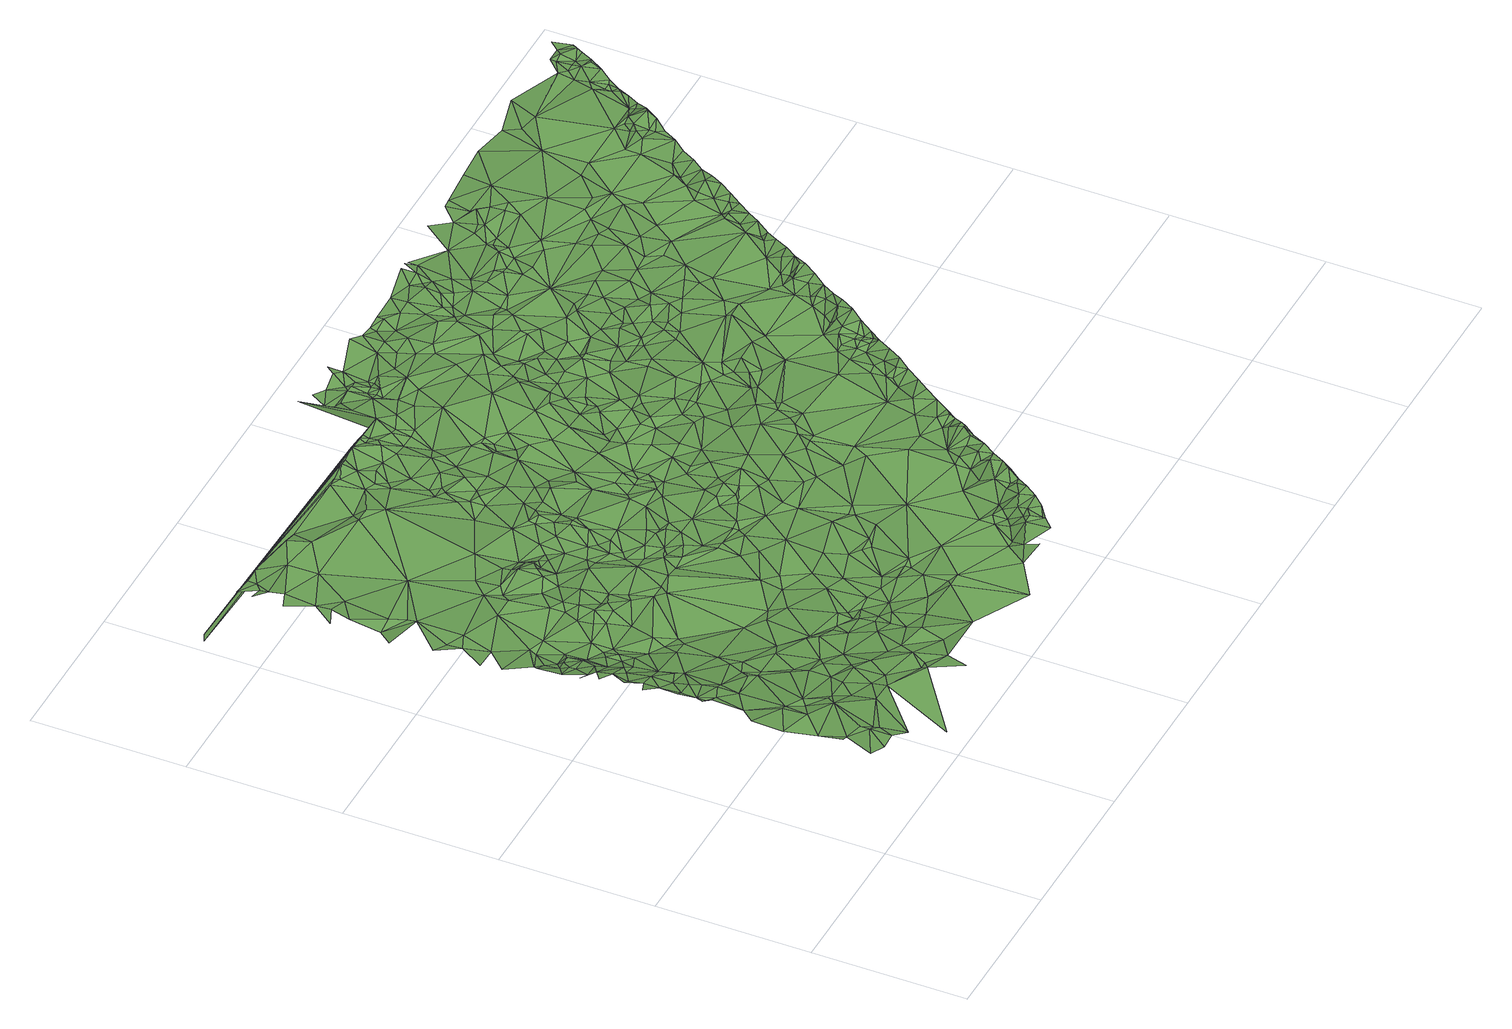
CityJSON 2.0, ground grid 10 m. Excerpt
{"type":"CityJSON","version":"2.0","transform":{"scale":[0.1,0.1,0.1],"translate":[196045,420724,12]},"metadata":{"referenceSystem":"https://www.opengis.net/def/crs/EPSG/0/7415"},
"CityObjects":{
"plantcover1":{"type":"PlantCover","attributes":{"3df_class":"Forest","bgt_fysiekvoorkomen":"groenvoorziening","bgt_status":"bestaand","identificatienamespace":"NL.IMGeo","begroeidterreindeeloptalud":"true","plus_fysiekvoorkomen":"gras- en kruidachtigen","relatievehoogteligging":0,"aantal_punten":0},"geometry":[{"type":"MultiSurface","lod":"1","boundaries":[[[0,1,2]],[[2,3,0]],[[4,3,5]],[[6,2,1]],[[3,2,7]],[[8,5,9]],[[6,10,2]],[[10,6,11]],[[2,12,7]],[[12,2,10]],[[13,5,3]],[[8,14,15]],[[3,7,13]],[[14,8,9]],[[16,15,14]],[[9,5,13]],[[7,12,13]],[[17,10,11]],[[17,12,10]],[[9,18,14]],[[14,18,16]],[[19,20,21]],[[20,16,22]],[[19,21,23]],[[18,9,24]],[[13,24,9]],[[13,12,17]],[[20,22,21]],[[18,25,16]],[[21,22,23]],[[26,27,23]],[[16,25,22]],[[27,26,28]],[[29,18,24]],[[30,24,13]],[[23,22,31]],[[32,26,23]],[[33,28,34]],[[30,29,24]],[[17,11,35]],[[22,25,31]],[[36,30,13]],[[26,37,28]],[[23,38,32]],[[17,39,13]],[[23,31,38]],[[29,30,36]],[[32,37,26]],[[39,36,13]],[[40,41,34]],[[34,28,42]],[[41,40,43]],[[31,25,44]],[[29,45,18]],[[25,18,45]],[[28,37,42]],[[40,34,42]],[[38,31,44]],[[46,43,47]],[[48,47,49]],[[50,43,40]],[[17,51,39]],[[25,52,44]],[[36,39,53]],[[40,42,50]],[[29,36,54]],[[55,56,35]],[[32,57,37]],[[32,38,57]],[[37,58,42]],[[38,44,57]],[[17,35,51]],[[59,47,43]],[[60,49,61]],[[47,62,49]],[[50,59,43]],[[52,25,45]],[[53,39,51]],[[37,57,58]],[[50,42,63]],[[60,64,65]],[[42,58,63]],[[54,36,53]],[[61,66,60]],[[62,61,49]],[[29,67,45]],[[60,66,64]],[[68,62,47]],[[68,47,59]],[[44,52,69]],[[70,29,54]],[[63,58,57]],[[67,29,70]],[[63,71,50]],[[59,50,71]],[[72,65,73]],[[64,73,65]],[[51,35,74]],[[57,44,75]],[[61,76,66]],[[61,62,76]],[[66,77,64]],[[44,69,75]],[[69,52,45]],[[78,53,51]],[[76,62,68]],[[79,73,64]],[[77,66,76]],[[72,80,81]],[[77,79,64]],[[68,59,82]],[[82,59,71]],[[78,54,53]],[[69,45,83]],[[78,51,74]],[[63,84,71]],[[45,67,83]],[[35,85,74]],[[86,72,73]],[[63,57,87]],[[68,88,76]],[[79,77,89]],[[77,76,89]],[[90,81,80]],[[91,90,92]],[[86,73,79]],[[85,35,56]],[[67,93,83]],[[82,94,68]],[[69,83,95]],[[71,84,82]],[[68,94,88]],[[89,76,88]],[[93,67,70]],[[70,54,96]],[[57,75,97]],[[98,79,89]],[[86,80,72]],[[75,69,95]],[[54,78,99]],[[63,100,84]],[[101,92,102]],[[78,74,103]],[[89,88,98]],[[98,86,79]],[[96,54,99]],[[82,104,94]],[[84,104,82]],[[97,87,57]],[[63,87,100]],[[93,70,105]],[[83,93,106]],[[88,94,107]],[[83,106,95]],[[97,75,95]],[[78,103,99]],[[92,90,108]],[[74,85,109]],[[105,70,96]],[[94,104,107]],[[56,110,85]],[[102,92,108]],[[84,100,104]],[[74,109,103]],[[98,88,111]],[[112,101,102]],[[86,98,113]],[[86,113,80]],[[88,107,111]],[[104,114,107]],[[115,116,56]],[[106,93,105]],[[100,114,104]],[[56,116,110]],[[117,112,118]],[[85,110,109]],[[119,96,99]],[[99,103,119]],[[113,98,111]],[[107,114,111]],[[96,119,105]],[[102,108,112]],[[95,120,97]],[[90,80,121]],[[122,100,87]],[[97,123,87]],[[110,116,109]],[[95,106,120]],[[103,109,124]],[[121,108,90]],[[118,125,126]],[[103,124,119]],[[127,114,100]],[[123,122,87]],[[80,113,121]],[[125,118,128]],[[118,112,128]],[[122,127,100]],[[106,105,129]],[[109,130,124]],[[111,114,131]],[[113,111,132]],[[105,119,133]],[[116,134,109]],[[123,135,122]],[[136,137,138]],[[139,126,125]],[[120,106,129]],[[97,140,123]],[[122,135,127]],[[141,114,127]],[[134,130,109]],[[139,138,126]],[[120,140,97]],[[105,133,129]],[[119,124,142]],[[114,141,131]],[[132,111,143]],[[111,131,143]],[[108,144,112]],[[142,124,130]],[[145,146,136]],[[136,138,139]],[[123,140,135]],[[113,132,147]],[[129,148,120]],[[113,149,121]],[[119,150,133]],[[108,121,144]],[[125,128,151]],[[119,142,150]],[[128,112,151]],[[116,152,134]],[[130,134,153]],[[133,148,129]],[[113,147,149]],[[154,155,156]],[[157,132,143]],[[139,125,151]],[[142,130,158]],[[143,131,157]],[[120,148,159]],[[130,153,158]],[[148,133,160]],[[161,162,155]],[[141,163,131]],[[133,150,160]],[[120,159,140]],[[164,136,139]],[[135,165,127]],[[145,136,164]],[[154,161,155]],[[131,163,157]],[[147,132,166]],[[161,167,162]],[[157,166,132]],[[134,152,153]],[[160,168,148]],[[169,121,149]],[[127,165,141]],[[112,144,151]],[[150,168,160]],[[150,142,170]],[[145,171,154]],[[144,121,169]],[[142,158,172]],[[147,173,149]],[[147,166,173]],[[140,174,135]],[[175,163,141]],[[163,176,157]],[[170,142,172]],[[150,177,168]],[[168,178,148]],[[166,157,179]],[[154,171,161]],[[177,150,170]],[[164,139,151]],[[153,180,158]],[[179,157,176]],[[159,148,181]],[[161,182,167]],[[152,180,153]],[[169,149,183]],[[145,164,171]],[[159,184,140]],[[149,173,183]],[[172,158,185]],[[175,176,163]],[[144,169,186]],[[170,172,187]],[[166,188,173]],[[148,178,181]],[[168,177,189]],[[165,175,141]],[[135,174,165]],[[186,169,183]],[[166,179,188]],[[170,187,177]],[[168,189,178]],[[171,182,161]],[[158,180,185]],[[187,172,185]],[[179,176,190]],[[186,191,144]],[[140,184,174]],[[175,190,176]],[[181,184,159]],[[192,151,144]],[[183,173,193]],[[177,194,189]],[[177,187,194]],[[189,195,178]],[[190,188,179]],[[173,188,193]],[[144,191,192]],[[196,186,183]],[[189,194,195]],[[175,197,190]],[[187,185,198]],[[165,197,175]],[[186,199,191]],[[200,180,152]],[[201,202,203]],[[187,198,194]],[[180,204,185]],[[183,193,196]],[[186,196,199]],[[171,164,205]],[[206,182,171]],[[191,207,192]],[[195,194,208]],[[178,195,209]],[[184,181,210]],[[181,178,209]],[[165,211,197]],[[198,185,204]],[[188,190,212]],[[174,211,165]],[[192,213,151]],[[152,214,200]],[[215,191,199]],[[198,208,194]],[[188,212,193]],[[207,191,215]],[[196,193,216]],[[204,180,200]],[[217,190,197]],[[174,184,218]],[[199,196,219]],[[195,208,209]],[[164,151,220]],[[216,219,196]],[[210,181,209]],[[212,216,193]],[[211,174,221]],[[213,192,207]],[[198,222,208]],[[217,197,211]],[[210,218,184]],[[205,206,171]],[[199,219,223]],[[224,215,199]],[[216,225,219]],[[226,182,206]],[[217,212,190]],[[182,227,202]],[[228,207,215]],[[204,229,198]],[[223,219,225]],[[199,223,224]],[[174,218,221]],[[215,224,228]],[[230,204,200]],[[198,231,222]],[[209,208,232]],[[225,216,233]],[[228,213,207]],[[208,222,232]],[[221,217,211]],[[223,225,234]],[[164,220,205]],[[200,214,235]],[[224,223,234]],[[204,230,229]],[[231,198,229]],[[212,236,216]],[[224,234,228]],[[234,225,233]],[[209,237,210]],[[200,235,230]],[[218,210,238]],[[205,226,206]],[[151,213,239]],[[212,217,240]],[[216,241,233]],[[238,210,237]],[[218,242,221]],[[228,234,243]],[[222,244,232]],[[209,232,237]],[[222,231,244]],[[212,240,236]],[[241,216,236]],[[229,230,235]],[[234,233,243]],[[214,245,235]],[[246,217,221]],[[242,246,221]],[[247,240,217]],[[231,229,248]],[[228,243,249]],[[233,241,243]],[[213,228,250]],[[151,239,220]],[[231,251,244]],[[240,252,236]],[[247,217,253]],[[252,240,247]],[[218,238,254]],[[253,217,246]],[[255,182,226]],[[248,251,231]],[[242,218,256]],[[205,257,226]],[[232,244,258]],[[241,236,259]],[[243,241,249]],[[232,260,237]],[[235,261,229]],[[246,242,262]],[[259,236,252]],[[228,249,250]],[[251,263,244]],[[252,247,264]],[[248,263,251]],[[229,261,248]],[[265,247,253]],[[220,257,205]],[[218,254,256]],[[237,266,238]],[[262,242,267]],[[268,246,262]],[[249,241,269]],[[232,258,260]],[[247,265,264]],[[253,246,270]],[[252,271,259]],[[269,241,259]],[[272,252,264]],[[242,256,267]],[[245,273,235]],[[244,263,274]],[[258,244,275]],[[270,246,268]],[[271,252,272]],[[250,276,213]],[[261,263,248]],[[265,253,270]],[[262,277,268]],[[238,266,254]],[[275,244,274]],[[235,273,261]],[[276,239,213]],[[237,260,266]],[[278,249,269]],[[279,262,267]],[[270,268,277]],[[280,259,271]],[[277,262,279]],[[259,281,269]],[[249,278,250]],[[264,265,282]],[[272,264,282]],[[283,245,284]],[[271,272,280]],[[267,256,285]],[[220,286,257]],[[283,273,245]],[[255,287,182]],[[281,259,280]],[[288,256,254]],[[220,239,286]],[[279,267,285]],[[265,270,289]],[[258,275,290]],[[257,255,226]],[[291,269,281]],[[278,269,291]],[[285,256,288]],[[270,277,292]],[[280,272,282]],[[250,278,293]],[[275,274,290]],[[292,277,279]],[[294,274,263]],[[295,260,258]],[[265,296,282]],[[287,297,182]],[[254,266,288]],[[296,265,289]],[[298,273,283]],[[281,280,299]],[[291,281,299]],[[278,300,293]],[[289,270,301]],[[278,291,300]],[[270,292,301]],[[279,285,302]],[[250,303,276]],[[266,260,295]],[[304,280,282]],[[258,290,295]],[[261,305,263]],[[299,280,304]],[[250,293,306]],[[297,307,182]],[[286,308,257]],[[309,285,288]],[[276,310,239]],[[311,261,273]],[[312,298,283]],[[290,274,294]],[[291,299,313]],[[293,300,314]],[[291,313,300]],[[239,308,286]],[[312,283,315]],[[227,203,202]],[[296,289,316]],[[292,279,317]],[[302,285,309]],[[316,289,301]],[[299,304,313]],[[298,311,273]],[[303,250,306]],[[314,300,313]],[[301,292,318]],[[307,319,182]],[[279,302,317]],[[294,263,305]],[[320,288,266]],[[293,314,306]],[[316,301,318]],[[321,310,276]],[[322,312,315]],[[303,321,276]],[[310,323,239]],[[324,298,312]],[[325,282,296]],[[261,311,326]],[[201,203,327]],[[257,308,255]],[[318,292,317]],[[309,288,320]],[[239,323,328]],[[324,311,298]],[[329,290,294]],[[330,304,282]],[[302,309,331]],[[239,328,308]],[[314,313,332]],[[329,295,290]],[[333,312,322]],[[296,316,325]],[[319,334,182]],[[295,335,266]],[[305,261,326]],[[324,312,336]],[[306,314,332]],[[317,302,331]],[[337,312,333]],[[336,312,337]],[[331,309,320]],[[316,318,325]],[[303,338,321]],[[320,266,335]],[[321,339,310]],[[339,323,310]],[[311,324,340]],[[340,324,336]],[[313,304,341]],[[342,337,333]],[[334,227,182]],[[330,282,325]],[[343,336,337]],[[313,344,332]],[[345,295,329]],[[342,343,337]],[[323,346,328]],[[328,347,308]],[[303,306,348]],[[349,321,338]],[[311,350,326]],[[311,340,350]],[[329,294,305]],[[349,339,321]],[[308,351,255]],[[352,340,336]],[[338,303,348]],[[295,345,335]],[[339,353,323]],[[317,331,354]],[[355,342,333]],[[352,336,343]],[[356,318,317]],[[323,353,346]],[[357,306,332]],[[328,358,347]],[[255,351,287]],[[331,320,359]],[[355,343,342]],[[350,340,360]],[[361,345,329]],[[360,340,352]],[[347,362,308]],[[308,362,351]],[[356,325,318]],[[341,304,330]],[[328,346,363]],[[313,341,344]],[[348,349,338]],[[361,335,345]],[[305,361,329]],[[320,335,364]],[[326,350,365]],[[328,363,358]],[[331,359,354]],[[332,344,357]],[[348,306,357]],[[366,339,349]],[[339,366,353]],[[347,358,367]],[[352,343,368]],[[351,297,287]],[[350,360,365]],[[368,343,355]],[[317,354,369]],[[352,370,360]],[[362,347,367]],[[353,371,346]],[[351,362,297]],[[363,346,371]],[[305,326,372]],[[368,370,352]],[[370,365,360]],[[320,364,373]],[[374,349,348]],[[375,356,317]],[[366,371,353]],[[359,320,373]],[[317,369,375]],[[376,330,325]],[[374,366,349]],[[326,365,372]],[[357,344,377]],[[354,359,378]],[[358,363,379]],[[358,379,367]],[[335,380,364]],[[341,330,381]],[[376,325,356]],[[369,354,378]],[[361,382,335]],[[362,307,297]],[[344,341,383]],[[381,330,376]],[[367,379,362]],[[377,344,383]],[[370,384,365]],[[378,359,385]],[[386,370,368]],[[387,371,366]],[[381,388,341]],[[389,348,357]],[[374,387,366]],[[362,319,307]],[[359,373,385]],[[378,390,369]],[[371,391,363]],[[373,364,392]],[[379,319,362]],[[381,376,393]],[[370,394,384]],[[335,382,380]],[[394,370,386]],[[305,395,361]],[[380,392,364]],[[369,390,375]],[[393,388,381]],[[363,396,379]],[[384,397,365]],[[390,378,385]],[[389,357,377]],[[374,348,389]],[[398,376,356]],[[399,383,341]],[[397,372,365]],[[398,356,375]],[[377,383,399]],[[399,341,388]],[[387,391,371]],[[396,363,391]],[[400,393,376]],[[384,394,401]],[[386,402,394]],[[382,361,403]],[[398,400,376]],[[401,397,384]],[[390,404,375]],[[372,405,305]],[[388,393,406]],[[407,393,400]],[[394,402,401]],[[408,319,379]],[[373,409,385]],[[387,374,410]],[[389,377,399]],[[385,409,390]],[[379,396,408]],[[388,406,399]],[[397,411,372]],[[391,387,412]],[[406,393,407]],[[392,409,373]],[[400,413,407]],[[398,375,414]],[[398,413,400]],[[414,375,404]],[[404,390,409]],[[401,415,397]],[[410,374,389]],[[402,415,401]],[[361,395,403]],[[408,416,319]],[[406,407,417]],[[413,417,407]],[[391,418,396]],[[419,392,380]],[[319,416,334]],[[412,387,420]],[[411,421,372]],[[391,412,422]],[[419,380,382]],[[396,418,408]],[[402,423,415]],[[408,424,416]],[[410,420,387]],[[397,425,411]],[[422,418,391]],[[399,406,426]],[[427,414,404]],[[305,405,428]],[[305,428,395]],[[408,418,424]],[[409,392,429]],[[427,404,409]],[[415,430,397]],[[398,431,413]],[[334,416,432]],[[433,389,399]],[[416,424,432]],[[426,406,417]],[[420,422,412]],[[372,421,405]],[[414,431,398]],[[417,413,431]],[[434,410,389]],[[334,432,227]],[[429,392,419]],[[423,430,415]],[[435,414,427]],[[430,425,397]],[[403,436,382]],[[425,421,411]],[[434,389,437]],[[418,438,424]],[[424,438,432]],[[409,429,427]],[[382,436,419]],[[435,431,414]],[[418,422,439]],[[410,440,420]],[[437,389,433]],[[440,410,434]],[[441,399,426]],[[399,441,433]],[[418,439,438]],[[425,442,421]],[[443,435,427]],[[432,203,227]],[[444,434,437]],[[434,444,440]],[[426,417,445]],[[420,440,446]],[[439,422,447]],[[395,448,403]],[[421,449,405]],[[417,431,450]],[[432,438,203]],[[451,425,430]],[[443,427,429]],[[442,452,421]],[[443,431,435]],[[439,453,438]],[[425,451,442]],[[440,444,446]],[[421,452,449]],[[436,403,454]],[[454,403,448]],[[445,417,450]],[[455,437,433]],[[439,447,453]],[[455,444,437]],[[451,452,442]],[[438,453,203]],[[395,428,448]],[[405,449,456]],[[422,420,457]],[[446,444,455]],[[405,456,428]],[[458,419,436]],[[455,433,441]],[[429,419,459]],[[460,431,443]],[[452,461,449]],[[445,462,426]],[[453,447,463]],[[451,464,452]],[[431,460,450]],[[422,457,447]],[[420,446,457]],[[441,426,465]],[[453,463,203]],[[449,461,456]],[[429,466,443]],[[467,454,448]],[[458,436,454]],[[452,464,461]],[[462,465,426]],[[428,468,448]],[[459,419,458]],[[458,454,467]],[[456,468,428]],[[461,469,456]],[[464,469,461]],[[429,459,466]],[[470,462,445]],[[463,447,471]],[[450,472,445]],[[327,203,473]],[[474,460,443]],[[450,460,472]],[[455,441,475]],[[476,469,464]],[[458,467,477]],[[462,478,465]],[[203,463,479]],[[480,456,469]],[[473,203,481]],[[462,470,478]],[[481,203,479]],[[446,455,482]],[[447,457,471]],[[441,465,475]],[[480,483,456]],[[484,468,456]],[[476,480,469]],[[485,470,445]],[[459,458,477]],[[483,486,456]],[[487,443,466]],[[445,472,485]],[[488,489,481]],[[486,484,456]],[[468,490,448]],[[474,472,460]],[[491,477,467]],[[489,492,481]],[[493,467,448]],[[479,488,481]],[[487,474,443]],[[494,463,471]],[[495,480,476]],[[473,481,492]],[[494,479,463]],[[465,478,496]],[[477,497,459]],[[482,457,446]],[[495,483,480]],[[498,478,470]],[[483,499,486]],[[488,500,489]],[[495,499,483]],[[497,477,491]],[[468,484,501]],[[500,492,489]],[[479,500,488]],[[502,466,459]],[[482,455,475]],[[503,485,472]],[[459,497,504]],[[496,478,498]],[[486,505,484]],[[479,494,506]],[[499,505,486]],[[475,465,507]],[[495,505,499]],[[485,508,470]],[[448,490,493]],[[509,472,474]],[[468,501,490]],[[491,467,493]],[[507,465,496]],[[479,506,510]],[[509,503,472]],[[511,487,466]],[[512,471,457]],[[504,497,491]],[[513,492,500]],[[500,479,514]],[[514,479,510]],[[471,512,494]],[[513,515,492]],[[484,516,501]],[[459,504,502]],[[508,498,470]],[[505,516,484]],[[487,509,474]],[[503,508,485]],[[466,502,511]],[[510,506,517]],[[518,500,514]],[[514,510,517]],[[519,504,491]],[[520,513,500]],[[520,500,518]],[[506,494,521]],[[496,498,522]],[[518,514,523]],[[517,523,514]],[[516,524,501]],[[505,524,516]],[[525,509,487]],[[526,508,503]],[[511,525,487]],[[504,527,502]],[[527,504,519]],[[528,503,509]],[[522,529,496]],[[518,530,520]],[[506,521,517]],[[523,530,518]],[[521,494,512]],[[507,496,531]],[[532,475,507]],[[490,501,533]],[[517,534,523]],[[535,513,520]],[[529,531,496]],[[508,536,498]],[[501,524,533]],[[528,526,503]],[[536,522,498]],[[530,523,537]],[[512,457,538]],[[525,539,509]],[[523,534,537]],[[482,538,457]],[[517,540,534]],[[530,541,520]],[[542,482,475]],[[539,528,509]],[[522,543,529]],[[490,544,493]],[[545,508,526]],[[541,535,520]],[[546,511,502]],[[517,521,540]],[[490,533,544]],[[527,547,502]],[[532,507,531]],[[542,475,532]],[[530,537,541]],[[534,540,537]],[[519,491,548]],[[508,545,536]],[[536,543,522]],[[543,531,529]],[[526,528,545]],[[491,493,548]],[[549,525,511]],[[541,550,535]],[[547,546,502]],[[525,551,539]],[[521,552,540]],[[544,533,553]],[[539,551,528]],[[532,531,554]],[[555,521,512]],[[493,544,556]],[[519,557,527]],[[549,511,546]],[[558,531,543]],[[558,543,536]],[[542,559,482]],[[528,560,545]],[[540,561,537]],[[562,542,532]],[[563,538,482]],[[561,541,537]],[[482,559,563]],[[555,512,538]],[[554,562,532]],[[551,525,549]],[[564,536,545]],[[544,553,565]],[[554,531,558]],[[557,547,527]],[[551,560,528]],[[544,565,556]],[[552,561,540]],[[559,542,562]],[[546,547,566]],[[567,552,521]],[[493,556,568]],[[564,558,536]],[[557,519,548]],[[569,562,554]],[[570,549,546]],[[548,493,571]],[[560,572,545]],[[493,568,571]],[[555,573,521]],[[574,563,559]],[[558,575,554]],[[576,566,547]],[[577,570,546]],[[566,577,546]],[[569,554,575]],[[572,564,545]],[[578,559,562]],[[556,565,579]],[[580,538,563]],[[521,573,567]],[[561,552,581]],[[582,551,549]],[[556,583,568]],[[561,584,541]],[[551,582,560]],[[569,578,562]],[[556,579,583]],[[581,552,567]],[[557,576,547]],[[580,555,538]],[[582,549,570]],[[578,574,559]],[[574,580,563]],[[583,585,568]],[[583,579,585]],[[577,586,570]],[[575,558,587]],[[588,569,575]],[[589,577,566]],[[558,564,587]],[[576,589,566]],[[560,590,572]],[[571,568,591]],[[590,560,582]],[[582,570,586]],[[580,573,555]],[[592,548,571]],[[578,569,593]],[[581,594,561]],[[595,574,578]],[[596,568,585]],[[579,597,585]],[[564,572,598]],[[593,569,588]],[[591,568,596]],[[586,577,589]],[[599,574,595]],[[580,574,599]],[[592,571,591]],[[588,575,587]],[[567,573,600]],[[601,564,598]],[[595,578,593]],[[602,581,567]],[[585,597,596]],[[557,548,603]],[[598,572,590]],[[594,604,561]],[[587,564,601]],[[604,584,561]],[[548,592,603]],[[602,594,581]],[[557,605,576]],[[602,567,600]],[[589,576,605]],[[606,595,593]],[[596,597,607]],[[591,596,608]],[[592,591,608]],[[588,606,593]],[[609,573,580]],[[610,587,601]],[[588,587,611]],[[590,612,598]],[[605,586,589]],[[590,582,613]],[[614,601,598]],[[600,573,609]],[[609,580,599]],[[611,587,610]],[[615,604,594]],[[608,596,607]],[[614,610,601]],[[616,594,602]],[[617,599,595]],[[603,592,618]],[[592,608,618]],[[614,598,619]],[[620,588,611]],[[612,619,598]],[[620,606,588]],[[616,615,594]],[[605,557,621]],[[606,617,595]],[[586,622,582]],[[613,612,590]],[[557,603,623]],[[615,624,604]],[[625,602,600]],[[607,626,608]],[[618,627,603]],[[628,618,608]],[[613,582,629]],[[611,610,630]],[[621,557,623]],[[626,628,608]],[[614,630,610]],[[631,609,599]],[[628,632,618]],[[609,633,600]],[[627,618,634]],[[616,602,625]],[[603,627,635]],[[636,614,619]],[[636,619,612]],[[632,634,618]],[[611,630,620]],[[637,586,605]],[[638,624,615]],[[616,638,615]],[[617,639,599]],[[626,640,628]],[[639,631,599]],[[625,600,633]],[[628,640,632]],[[620,641,606]],[[627,634,635]],[[603,635,623]],[[629,582,622]],[[634,632,642]],[[643,612,613]],[[636,612,643]],[[642,632,640]],[[644,640,626]],[[645,614,636]],[[617,606,641]],[[646,624,638]],[[647,630,614]],[[634,648,635]],[[642,648,634]],[[644,642,640]],[[633,609,631]],[[643,613,629]],[[645,647,614]],[[621,637,605]],[[616,649,638]],[[650,616,625]],[[651,635,648]],[[622,586,637]],[[635,651,623]],[[641,639,617]],[[642,652,648]],[[652,642,644]],[[650,649,616]],[[649,646,638]],[[630,653,620]],[[654,636,643]],[[655,645,636]],[[656,643,629]],[[648,652,651]],[[657,625,633]],[[641,620,653]],[[651,658,623]],[[654,655,636]],[[633,631,659]],[[657,650,625]],[[660,631,639]],[[661,647,645]],[[639,641,660]],[[623,658,662]],[[621,623,663]],[[656,654,643]],[[630,647,664]],[[633,659,657]],[[656,629,665]],[[661,645,655]],[[666,659,631]],[[652,667,651]],[[658,651,667]],[[668,646,649]],[[623,662,669]],[[631,660,666]],[[670,637,621]],[[665,629,622]],[[647,661,671]],[[650,657,672]],[[650,673,649]],[[660,641,653]],[[653,630,664]],[[674,662,658]],[[655,675,661]],[[647,671,664]],[[657,659,676]],[[655,654,677]],[[654,656,678]],[[672,673,650]],[[663,623,669]],[[649,673,668]],[[672,657,676]],[[674,658,667]],[[666,679,659]],[[670,622,637]],[[678,656,665]],[[669,662,674]],[[666,660,680]],[[675,671,661]],[[681,670,621]],[[675,655,677]],[[681,621,663]],[[682,665,622]],[[680,679,666]],[[678,677,654]],[[674,667,683]],[[664,684,653]],[[622,670,682]],[[685,672,676]],[[686,673,672]],[[676,659,687]],[[688,669,674]],[[689,678,665]],[[664,671,690]],[[659,679,687]],[[689,665,682]],[[663,669,688]],[[671,675,690]],[[668,673,691]],[[660,653,692]],[[693,675,677]],[[672,685,686]],[[694,674,683]],[[695,679,680]],[[692,680,660]],[[684,664,696]],[[697,677,678]],[[698,685,676]],[[674,694,688]],[[693,690,675]],[[684,692,653]],[[691,673,686]],[[663,688,699]],[[696,664,690]],[[678,689,697]],[[676,687,698]],[[693,677,697]],[[700,682,670]],[[701,663,699]],[[687,679,695]],[[681,663,701]],[[689,682,702]],[[680,692,695]],[[700,670,681]],[[699,688,703]],[[703,688,694]],[[685,704,686]],[[704,685,698]],[[668,691,705]],[[696,692,684]],[[701,699,703]],[[691,686,706]],[[690,693,707]],[[697,689,708]],[[707,693,697]],[[709,687,695]],[[710,698,687]],[[682,700,711]],[[712,681,701]],[[713,696,690]],[[706,686,704]],[[711,702,682]],[[689,702,708]],[[703,712,701]],[[710,704,698]],[[714,691,706]],[[715,700,681]],[[707,713,690]],[[713,692,696]],[[687,709,716]],[[716,710,687]],[[706,704,714]],[[681,717,715]],[[717,681,712]],[[718,709,695]],[[691,714,705]],[[719,695,692]],[[707,697,720]],[[721,712,703]],[[722,697,708]],[[700,715,723]],[[719,718,695]],[[721,717,712]],[[716,709,724]],[[713,725,692]],[[704,710,726]],[[708,702,722]],[[726,714,704]],[[727,715,717]],[[702,711,722]],[[707,725,713]],[[720,697,722]],[[724,709,718]],[[727,723,715]],[[717,721,728]],[[707,720,725]],[[719,692,729]],[[714,726,730]],[[731,711,700]],[[727,717,732]],[[717,728,732]],[[724,718,733]],[[718,719,733]],[[734,710,716]],[[731,700,723]],[[724,735,716]],[[736,729,692]],[[725,737,692]],[[727,738,723]],[[734,726,710]],[[727,732,738]],[[739,720,722]],[[733,719,740]],[[740,719,729]],[[732,728,738]],[[735,724,733]],[[725,720,741]],[[720,739,742]],[[743,723,738]],[[744,726,734]],[[731,723,743]],[[741,720,742]],[[736,692,745]],[[711,746,722]],[[735,733,740]],[[716,735,747]],[[692,737,745]],[[736,740,729]],[[716,747,734]],[[739,722,748]],[[725,741,737]],[[743,738,749]],[[731,746,711]],[[739,748,742]],[[731,743,749]],[[735,740,750]],[[736,751,740]],[[740,751,750]],[[750,752,735]],[[742,753,741]],[[742,748,753]],[[754,731,749]],[[748,722,746]],[[735,752,747]],[[736,745,751]],[[750,755,752]],[[731,754,756]],[[737,741,757]],[[752,755,747]],[[737,757,745]],[[758,734,747]],[[731,756,746]],[[741,753,759]],[[757,741,759]],[[755,760,747]],[[753,748,761]],[[756,754,762]],[[750,751,763]],[[747,760,758]],[[745,764,751]],[[750,763,755]],[[765,734,758]],[[762,766,756]],[[746,756,766]],[[745,757,764]],[[767,734,765]],[[768,758,760]],[[748,746,769]],[[757,759,764]],[[758,768,765]],[[755,770,760]],[[766,762,771]],[[761,748,772]],[[766,771,746]],[[759,753,773]],[[774,751,764]],[[773,753,761]],[[775,768,760]],[[748,769,772]],[[763,770,755]],[[776,746,771]],[[769,746,776]],[[775,765,768]],[[751,777,763]],[[773,764,759]],[[777,751,774]],[[760,778,775]],[[770,778,760]],[[776,771,779]],[[765,775,780]],[[781,769,776]],[[781,776,779]],[[765,780,782]],[[773,761,783]],[[763,784,770]],[[775,778,780]],[[772,769,781]],[[761,772,785]],[[770,784,778]],[[786,774,764]],[[783,761,785]],[[763,777,784]],[[781,779,787]],[[772,781,787]],[[786,764,773]],[[782,780,788]],[[787,779,789]],[[790,777,774]],[[778,791,780]],[[792,772,787]],[[773,783,786]],[[790,774,786]],[[784,791,778]],[[780,791,788]],[[789,792,787]],[[777,791,784]],[[772,792,793]],[[785,772,793]],[[792,789,794]],[[794,793,792]],[[795,783,785]],[[790,796,777]],[[797,785,793]],[[796,790,786]],[[798,786,783]],[[788,791,799]],[[793,794,800]],[[795,785,797]],[[797,793,801]],[[798,783,795]],[[800,801,793]],[[801,795,797]],[[777,802,791]],[[803,796,786]],[[800,804,801]],[[796,802,777]],[[795,805,798]],[[801,806,795]],[[799,791,807]],[[786,798,808]],[[795,806,805]],[[804,806,801]],[[803,786,808]],[[809,798,805]],[[802,807,791]],[[796,803,802]],[[805,806,810]],[[805,810,809]],[[808,798,809]],[[811,803,808]],[[809,810,812]],[[808,809,813]],[[814,802,803]],[[802,815,807]],[[813,809,812]],[[803,811,814]],[[816,811,808]],[[808,813,816]],[[802,817,815]],[[816,818,811]],[[817,802,819]],[[820,811,818]],[[816,813,821]],[[814,811,820]],[[814,819,802]],[[818,816,822]],[[813,823,821]],[[816,821,822]],[[824,820,818]],[[824,818,822]],[[825,814,820]],[[821,823,826]],[[822,821,826]],[[825,820,824]],[[817,827,815]],[[828,824,822]],[[825,829,814]],[[829,825,824]],[[822,826,828]],[[827,817,819]],[[829,824,828]],[[830,814,829]],[[828,826,831]],[[831,829,828]],[[832,819,814]],[[833,829,831]],[[833,830,829]],[[832,814,830]],[[834,833,831]],[[834,830,833]],[[835,827,819]],[[830,834,836]],[[837,819,832]],[[838,830,836]],[[830,839,832]],[[838,839,830]],[[835,819,837]],[[840,838,836]],[[839,841,832]],[[838,840,839]],[[842,832,841]],[[843,841,839]],[[840,843,839]],[[842,837,832]],[[843,842,841]],[[844,843,840]],[[844,842,843]],[[845,837,842]],[[846,842,844]],[[847,835,837]],[[845,847,837]],[[842,846,845]],[[847,848,835]],[[845,849,847]],[[848,847,849]],[[848,850,835]],[[845,846,851]],[[845,852,849]],[[853,845,851]],[[851,846,853]],[[849,852,848]],[[845,853,852]],[[854,850,848]],[[854,848,852]],[[853,855,852]],[[854,856,850]],[[852,857,854]],[[855,857,852]],[[854,857,856]],[[855,858,857]],[[857,858,856]],[[856,858,859]]]}]}
},
"vertices":[
[49,32,29],[59,28,28],[69,42,29],[59,52,27],[54,52,29],[54,68,26],[69,28,29],[69,48,29],[49,88,26],[69,82,26],[74,38,28],[79,22,26],[74,42,27],[84,72,27],[69,98,25],[49,108,27],[59,118,24],[99,52,26],[74,98,23],[54,142,26],[59,138,25],[59,142,23],[64,138,23],[59,148,23],[79,88,23],[74,128,22],[59,158,23],[54,158,26],[59,172,22],[84,92,23],[89,78,25],[74,142,22],[69,158,22],[49,178,26],[59,182,22],[114,52,25],[94,78,23],[69,168,20],[74,152,20],[99,68,23],[59,192,20],[54,192,23],[69,182,20],[59,202,22],[79,142,20],[99,128,17],[54,208,20],[59,212,20],[49,218,21],[59,218,16],[69,198,17],[114,62,23],[94,132,19],[109,78,22],[114,88,19],[89,2,26],[139,38,25],[84,168,16],[79,172,18],[74,202,16],[54,232,15],[64,228,13],[69,218,15],[79,182,16],[64,238,10],[54,248,14],[64,232,13],[109,112,18],[74,212,13],[99,138,16],[114,102,19],[79,198,14],[59,252,10],[64,248,9],[124,58,23],[104,148,15],[74,228,12],[69,238,11],[124,78,22],[69,242,8],[74,262,8],[49,268,10],[84,208,11],[104,128,16],[89,202,12],[139,42,23],[74,258,6],[104,182,12],[79,228,9],[74,238,11],[64,282,7],[49,282,8],[59,298,8],[114,112,16],[84,218,11],[109,142,15],[124,98,18],[109,158,13],[79,242,8],[129,82,19],[99,198,9],[49,312,9],[59,308,7],[134,72,22],[89,212,11],[129,102,16],[124,128,15],[89,222,9],[69,302,9],[149,52,24],[144,42,23],[94,232,9],[69,332,9],[84,258,9],[94,218,9],[149,18,26],[154,32,25],[44,338,9],[54,348,6],[139,92,16],[134,132,12],[94,292,9],[109,192,9],[114,182,11],[149,68,19],[64,348,9],[54,368,9],[114,202,9],[69,338,8],[144,118,15],[154,62,22],[114,232,9],[109,248,9],[149,112,15],[169,42,22],[119,188,9],[59,392,7],[49,378,6],[59,382,8],[69,378,8],[144,158,9],[119,218,8],[164,82,18],[109,238,10],[109,308,7],[59,412,9],[49,408,9],[114,258,8],[149,118,13],[114,268,8],[159,98,15],[99,352,10],[188,32,25],[174,58,22],[59,422,7],[59,428,6],[49,428,9],[119,242,12],[174,68,19],[154,148,11],[159,108,14],[64,432,6],[49,438,9],[124,232,11],[84,402,9],[149,218,8],[119,252,12],[64,438,6],[164,108,13],[109,292,9],[174,88,16],[84,422,9],[174,78,18],[119,262,11],[154,212,9],[139,228,9],[129,238,11],[174,98,15],[174,112,14],[129,242,9],[188,62,20],[169,142,11],[74,438,7],[124,278,8],[164,152,9],[184,82,18],[114,298,7],[179,88,16],[134,258,11],[174,102,13],[139,242,9],[119,302,9],[119,318,7],[134,272,8],[184,102,13],[179,108,12],[134,282,12],[144,232,8],[193,88,16],[134,298,12],[213,58,25],[9,440,1],[9,440,6],[226,432,10],[203,68,20],[109,418,9],[104,432,9],[134,308,9],[193,102,15],[193,128,13],[184,152,10],[159,218,8],[154,262,10],[139,328,9],[223,12,26],[134,302,10],[144,278,8],[169,238,9],[188,168,9],[139,288,12],[139,402,9],[169,218,9],[203,98,16],[144,292,11],[144,298,9],[144,288,9],[114,432,6],[208,432,11],[144,302,8],[218,78,22],[218,62,23],[213,92,19],[203,122,15],[154,288,7],[149,292,9],[223,58,25],[164,268,7],[203,142,12],[193,158,12],[154,392,9],[164,262,7],[164,282,7],[179,218,7],[159,292,6],[213,102,16],[248,28,26],[184,228,8],[174,248,7],[223,88,20],[164,298,8],[169,318,9],[223,92,20],[174,258,8],[179,238,7],[208,178,12],[164,432,6],[203,188,9],[144,408,6],[223,128,16],[174,272,8],[218,142,16],[243,78,25],[188,218,9],[228,92,22],[179,252,7],[188,242,9],[223,168,13],[203,202,10],[188,228,7],[174,292,9],[193,232,7],[179,268,7],[184,262,9],[258,42,26],[233,118,18],[228,122,18],[169,342,7],[198,222,9],[179,308,9],[203,212,8],[188,278,9],[184,288,12],[193,262,10],[258,32,31],[258,22,35],[208,202,10],[149,402,9],[169,432,7],[218,192,12],[203,242,7],[238,122,19],[184,298,10],[208,228,9],[179,312,10],[248,122,22],[243,148,19],[203,248,8],[179,432,11],[263,42,26],[188,288,12],[184,308,12],[208,238,8],[223,202,10],[184,342,7],[193,288,10],[268,112,26],[193,322,9],[184,432,10],[169,412,6],[223,198,10],[179,358,8],[273,58,26],[273,38,35],[193,298,9],[188,312,11],[273,22,36],[208,242,6],[223,228,8],[213,238,9],[193,432,13],[238,188,13],[184,352,7],[275,23,34],[179,372,7],[273,48,28],[223,258,7],[273,68,26],[226,432,1],[174,398,8],[253,138,20],[223,268,9],[228,202,12],[198,312,10],[282,30,34],[203,432,12],[248,172,17],[278,42,34],[278,38,36],[188,348,9],[184,368,8],[278,52,28],[223,292,8],[283,32,33],[283,42,36],[208,312,13],[253,142,19],[184,378,6],[174,408,8],[203,338,9],[193,352,8],[278,62,28],[169,428,8],[283,48,35],[188,372,7],[238,218,10],[290,36,35],[233,252,9],[208,322,10],[179,402,7],[243,208,12],[283,58,30],[258,142,22],[179,422,9],[188,392,7],[248,182,18],[288,62,28],[198,362,11],[184,412,9],[296,43,36],[243,222,12],[293,52,36],[198,378,9],[293,88,26],[258,202,16],[208,352,8],[248,232,10],[238,258,9],[218,318,9],[248,212,13],[193,412,8],[268,178,20],[228,272,7],[273,172,22],[223,302,10],[298,62,33],[253,212,16],[302,51,36],[208,372,8],[233,282,9],[228,342,9],[253,222,15],[208,388,9],[263,198,18],[238,272,7],[303,58,35],[298,152,26],[203,408,9],[303,72,33],[248,258,7],[233,308,8],[243,262,9],[303,62,33],[308,59,34],[288,162,23],[258,228,13],[313,102,26],[243,282,9],[243,272,8],[203,418,12],[268,218,16],[228,358,9],[303,82,28],[213,382,9],[248,268,9],[258,248,9],[313,68,36],[203,428,10],[248,278,8],[213,408,7],[283,198,22],[228,372,9],[313,92,26],[218,392,6],[314,67,34],[208,422,11],[318,82,33],[253,302,9],[268,238,14],[313,132,27],[278,218,19],[320,75,33],[268,262,9],[208,428,10],[243,342,9],[233,358,6],[263,248,11],[293,188,23],[238,348,7],[218,418,10],[223,408,7],[233,368,9],[253,332,9],[318,88,30],[278,248,12],[238,362,6],[268,292,9],[238,368,9],[228,408,8],[303,162,26],[318,102,28],[273,278,9],[325,83,32],[323,92,32],[223,418,9],[298,188,25],[248,358,9],[323,112,26],[253,402,9],[303,198,23],[303,222,22],[278,262,12],[328,102,29],[268,302,7],[233,422,11],[331,92,32],[268,328,9],[298,238,18],[303,188,25],[328,132,26],[333,102,33],[278,302,9],[248,418,8],[288,282,9],[231,484,1],[298,262,13],[273,352,9],[336,101,31],[308,202,25],[273,308,6],[243,442,9],[338,108,34],[228,448,9],[278,382,8],[338,112,33],[338,122,28],[288,292,9],[338,118,30],[303,258,15],[233,458,7],[233,462,3],[343,142,27],[318,202,26],[233,468,2],[348,162,26],[248,428,9],[342,109,31],[283,328,7],[313,208,24],[288,318,9],[343,112,32],[243,458,9],[343,128,30],[318,232,22],[293,288,12],[318,218,23],[347,118,30],[248,438,7],[283,348,9],[298,302,9],[303,272,12],[248,442,8],[313,248,16],[263,422,8],[243,472,5],[248,448,7],[238,478,3],[348,122,31],[253,442,9],[248,458,9],[323,218,25],[248,462,7],[268,432,10],[293,322,8],[253,448,8],[352,126,30],[313,268,15],[303,298,11],[323,222,23],[313,282,13],[293,328,7],[253,458,8],[293,342,7],[293,352,8],[358,135,30],[258,448,7],[253,472,10],[303,312,9],[258,452,7],[288,402,7],[313,272,15],[263,448,9],[258,468,9],[293,372,9],[298,332,8],[353,148,30],[308,302,12],[333,242,20],[333,238,22],[358,198,27],[333,268,16],[258,478,9],[328,272,16],[273,442,9],[363,144,31],[303,352,7],[293,412,8],[363,162,26],[358,232,26],[313,338,9],[298,378,7],[328,288,16],[283,458,8],[298,368,7],[293,392,8],[323,328,9],[369,152,31],[343,248,22],[293,438,7],[368,172,27],[308,362,7],[338,262,19],[368,182,26],[333,308,13],[298,428,7],[303,388,8],[313,352,9],[348,242,22],[343,258,19],[313,378,6],[374,161,32],[308,402,8],[288,448,8],[343,278,19],[368,168,27],[288,478,8],[373,168,32],[348,268,19],[328,348,9],[323,362,7],[353,258,22],[338,308,15],[373,182,28],[373,198,27],[318,372,8],[293,458,9],[313,382,6],[378,178,29],[380,169,33],[333,322,12],[313,398,6],[303,432,9],[333,332,9],[303,448,8],[378,208,26],[293,472,9],[368,258,23],[328,372,6],[385,178,33],[383,192,27],[323,412,8],[333,348,9],[333,352,6],[348,318,14],[358,302,17],[343,332,12],[303,468,6],[308,458,6],[338,388,6],[383,198,28],[348,322,13],[338,362,9],[373,252,26],[383,282,23],[388,222,26],[303,472,7],[323,438,9],[390,187,33],[383,208,27],[388,192,30],[363,302,19],[348,352,9],[333,408,6],[388,198,30],[328,428,9],[388,202,30],[388,212,30],[353,322,15],[383,278,25],[313,468,8],[338,392,7],[393,192,30],[343,382,8],[393,198,29],[363,312,17],[396,195,32],[358,338,13],[313,472,8],[353,348,12],[393,202,30],[323,462,7],[328,448,7],[393,212,32],[401,204,34],[358,372,9],[368,322,16],[363,332,15],[368,312,19],[333,432,7],[398,218,32],[338,428,6],[348,402,8],[363,338,13],[398,222,27],[408,238,27],[363,368,12],[378,308,20],[343,412,8],[407,212,35],[333,473,7],[403,228,27],[393,278,26],[368,348,13],[338,442,7],[333,462,8],[408,222,33],[373,342,16],[343,438,5],[378,328,19],[383,318,20],[353,412,6],[353,408,6],[413,252,27],[393,288,25],[412,221,35],[368,372,12],[348,448,8],[348,458,9],[358,432,8],[413,232,31],[388,312,22],[378,358,14],[348,468,7],[378,392,9],[383,338,16],[417,229,33],[363,412,8],[378,368,13],[388,332,19],[353,442,7],[413,238,31],[413,268,26],[413,242,29],[403,308,24],[423,238,32],[358,458,6],[358,478,9],[353,462,7],[393,348,19],[403,318,23],[368,428,9],[363,448,8],[408,302,26],[423,248,30],[388,368,16],[358,468,9],[418,262,27],[368,438,7],[423,258,30],[378,422,11],[383,412,9],[403,348,20],[428,246,34],[413,322,25],[428,268,26],[378,428,10],[398,368,16],[368,472,6],[428,262,27],[434,255,34],[388,408,12],[363,478,9],[438,282,26],[433,258,34],[383,422,10],[388,462,6],[393,432,12],[403,408,14],[413,382,19],[439,264,33],[418,338,23],[393,422,10],[418,362,22],[413,348,22],[438,272,30],[368,478,6],[413,392,17],[453,302,27],[398,442,10],[428,338,26],[445,272,32],[398,428,12],[408,412,16],[398,438,11],[428,358,23],[450,281,31],[403,438,12],[448,288,29],[423,382,20],[403,452,11],[428,378,22],[408,448,15],[438,352,26],[455,289,30],[423,432,17],[433,392,20],[408,468,10],[453,292,27],[403,482,6],[408,452,14],[458,318,28],[423,442,17],[461,298,31],[463,322,26],[448,378,25],[438,398,22],[418,458,16],[458,308,27],[438,422,22],[423,452,16],[466,306,30],[418,462,13],[463,318,28],[418,478,11],[453,368,26],[428,442,19],[468,342,26],[453,388,26],[468,318,27],[423,478,12],[472,315,30],[448,398,23],[438,458,19],[473,322,28],[473,332,27],[477,323,31],[478,352,26],[463,412,24],[473,342,28],[483,362,27],[443,478,16],[483,332,31],[483,342,30],[473,442,25],[473,412,26],[488,340,30],[483,358,26],[493,349,28],[463,478,19],[493,388,26],[493,368,26],[499,357,28],[493,398,26],[504,366,28],[510,374,29],[508,412,26],[483,472,22],[503,392,29],[488,462,23],[508,398,29],[498,458,26],[508,402,27],[513,388,28],[513,392,28],[515,383,29],[513,402,29],[513,408,27],[521,391,31],[508,478,24],[523,398,33],[518,408,29],[528,412,26],[526,400,32],[533,438,28],[528,408,27],[531,408,29],[538,462,28],[536,416,28],[538,452,26],[538,422,28],[538,428,26],[541,425,27],[538,432,26],[538,442,28],[543,432,26],[546,433,27],[548,452,29],[552,441,28],[543,458,27],[548,468,27],[548,458,28],[548,472,27],[553,448,30],[553,458,27],[557,450,28],[553,468,29],[562,458,27],[558,472,27],[563,462,28],[567,466,26],[563,478,27]
]}
